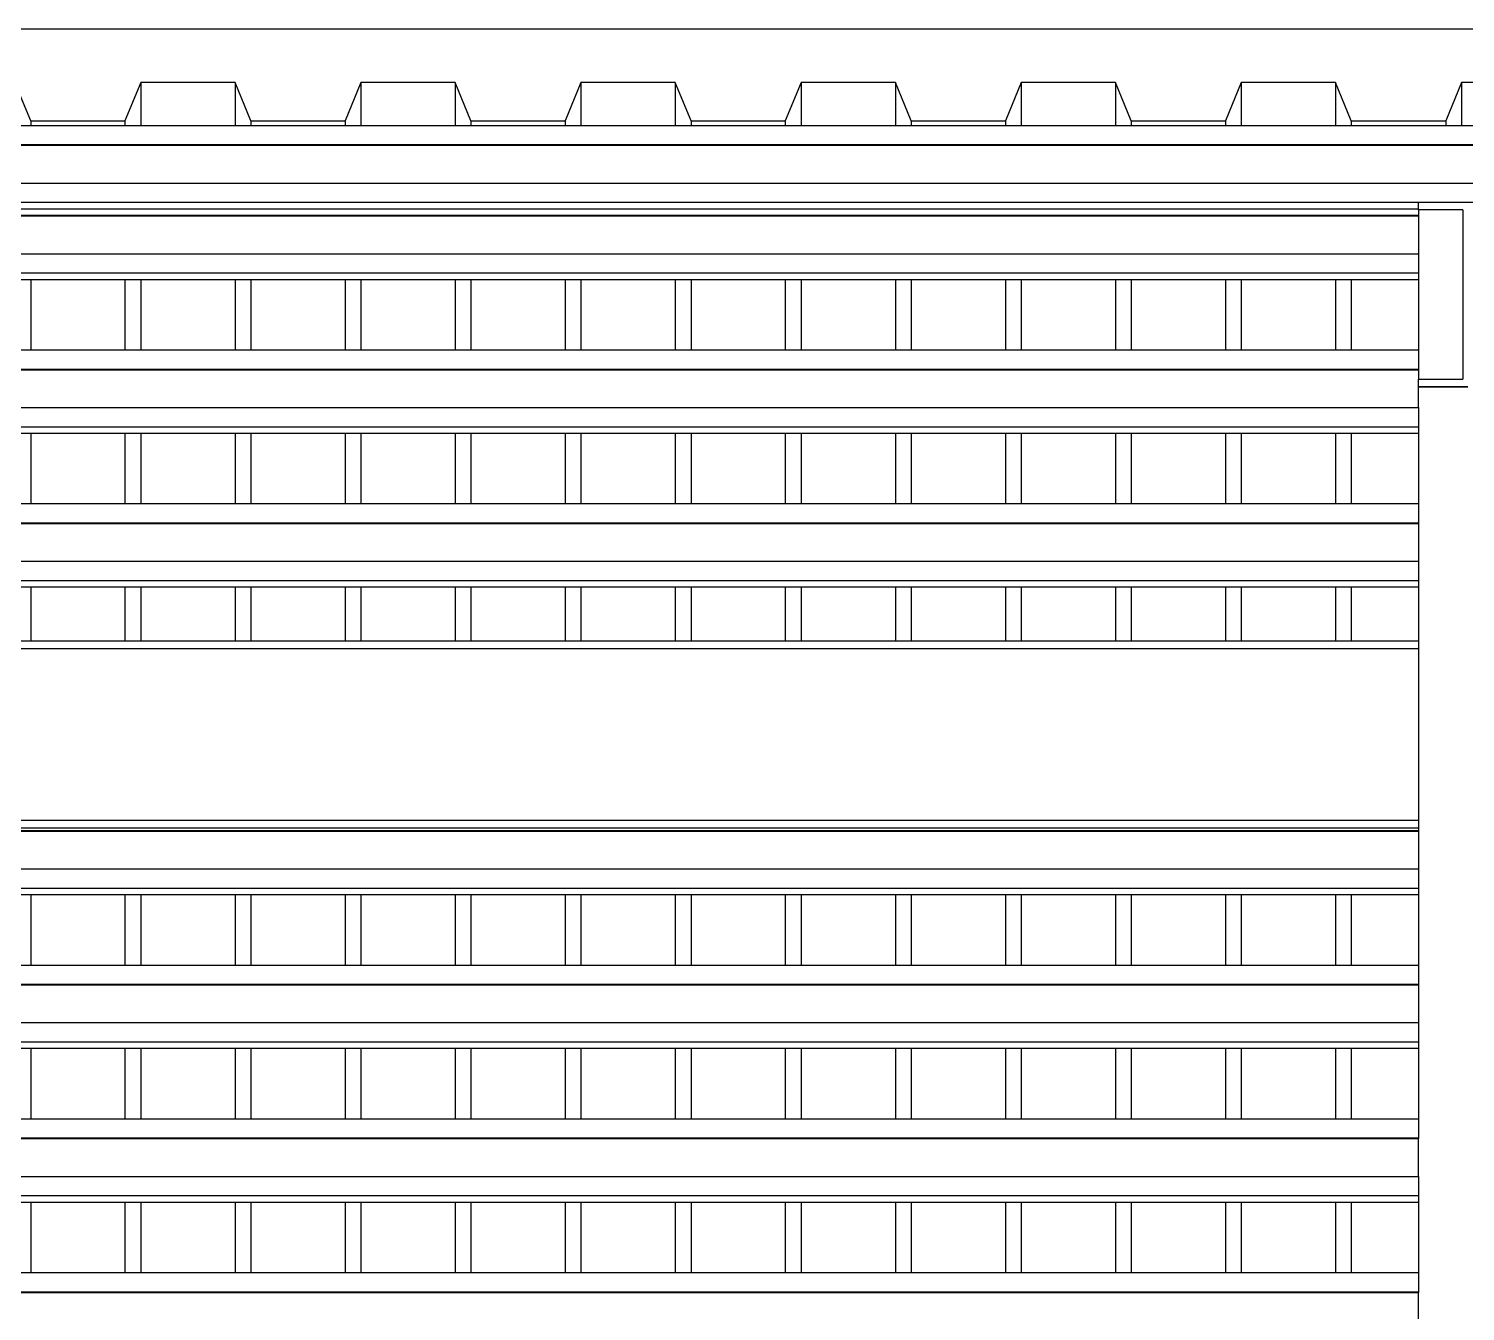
# Model space of a CAD drawing. Extents: x -60 to 60, y -13 to 16.
# Drawn here: x 11.913 to 13.756, y 11.019 to 12.664 of the extents above; entities that cross this region are included whole.
import ezdxf

# ---------------------------------------------------------------- set-up
doc = ezdxf.new("R2010")
doc.units = 0
doc.layers.get('0').update_dxf_attribs({"linetype": 'CONTINUOUS'})

msp = doc.modelspace()

# ---------------------------------------------------------------- linework, layer by layer
for p, q in [((11.3509, 12.6642), (14.4575, 12.6642)), ((11.9158, 12.5458), (11.8956, 12.5951)), ((12.057, 12.5951), (12.0368, 12.5458)), ((12.057, 12.5951), (12.057, 12.5402)), ((12.178, 12.5951), (12.057, 12.5951)), ((12.178, 12.5951), (12.178, 12.5402)), ((12.1982, 12.5458), (12.178, 12.5951)), ((12.3394, 12.5951), (12.3192, 12.5458)), ((12.3394, 12.5951), (12.3394, 12.5402)), ((12.4604, 12.5951), (12.3394, 12.5951)), ((12.4604, 12.5951), (12.4604, 12.5402)), ((12.4806, 12.5458), (12.4604, 12.5951)), ((12.6218, 12.5951), (12.6016, 12.5458)), ((12.6218, 12.5951), (12.6218, 12.5402)), ((12.7428, 12.5951), (12.6218, 12.5951)), ((12.7428, 12.5951), (12.7428, 12.5402)), ((12.763, 12.5458), (12.7428, 12.5951)), ((12.9042, 12.5951), (12.884, 12.5458)), ((12.9042, 12.5951), (12.9042, 12.5402)), ((13.0252, 12.5951), (12.9042, 12.5951)), ((13.0252, 12.5951), (13.0252, 12.5402)), ((13.0454, 12.5458), (13.0252, 12.5951)), ((13.1866, 12.5951), (13.1664, 12.5458)), ((13.1866, 12.5951), (13.1866, 12.5402)), ((13.3077, 12.5951), (13.1866, 12.5951)), ((13.3077, 12.5951), (13.3077, 12.5402)), ((13.3278, 12.5458), (13.3077, 12.5951)), ((13.469, 12.5951), (13.4489, 12.5458)), ((13.469, 12.5951), (13.469, 12.5402)), ((13.5901, 12.5951), (13.469, 12.5951)), ((13.5901, 12.5951), (13.5901, 12.5402)), ((13.6102, 12.5458), (13.5901, 12.5951)), ((13.7514, 12.5951), (13.7313, 12.5458)), ((13.7514, 12.5951), (13.7514, 12.5402)), ((13.8725, 12.5951), (13.7514, 12.5951)), ((11.8956, 12.5402), (11.9158, 12.5402)), ((11.9158, 12.5458), (11.9158, 12.5402)), ((11.9158, 12.5458), (12.0368, 12.5458)), ((11.9158, 12.5402), (12.0368, 12.5402)), ((12.0368, 12.5458), (12.0368, 12.5402)), ((12.0368, 12.5402), (12.057, 12.5402)), ((12.057, 12.5402), (12.178, 12.5402)), ((12.178, 12.5402), (12.1982, 12.5402)), ((12.1982, 12.5458), (12.1982, 12.5402)), ((12.1982, 12.5458), (12.3192, 12.5458)), ((12.1982, 12.5402), (12.3192, 12.5402)), ((12.3192, 12.5458), (12.3192, 12.5402)), ((12.3192, 12.5402), (12.3394, 12.5402)), ((12.3394, 12.5402), (12.4604, 12.5402)), ((12.4604, 12.5402), (12.4806, 12.5402)), ((12.4806, 12.5458), (12.4806, 12.5402)), ((12.4806, 12.5458), (12.6016, 12.5458)), ((12.4806, 12.5402), (12.6016, 12.5402)), ((12.6016, 12.5458), (12.6016, 12.5402)), ((12.6016, 12.5402), (12.6218, 12.5402)), ((12.6218, 12.5402), (12.7428, 12.5402)), ((12.7428, 12.5402), (12.763, 12.5402)), ((12.763, 12.5458), (12.763, 12.5402)), ((12.763, 12.5458), (12.884, 12.5458)), ((12.763, 12.5402), (12.884, 12.5402)), ((12.884, 12.5458), (12.884, 12.5402)), ((12.884, 12.5402), (12.9042, 12.5402)), ((12.9042, 12.5402), (13.0252, 12.5402)), ((13.0252, 12.5402), (13.0454, 12.5402)), ((13.0454, 12.5458), (13.0454, 12.5402)), ((13.0454, 12.5458), (13.1664, 12.5458)), ((13.0454, 12.5402), (13.1664, 12.5402)), ((13.1664, 12.5458), (13.1664, 12.5402)), ((13.1664, 12.5402), (13.1866, 12.5402)), ((13.1866, 12.5402), (13.3077, 12.5402)), ((13.3077, 12.5402), (13.3278, 12.5402)), ((13.3278, 12.5458), (13.3278, 12.5402)), ((13.3278, 12.5458), (13.4489, 12.5458)), ((13.3278, 12.5402), (13.4489, 12.5402)), ((13.4489, 12.5458), (13.4489, 12.5402)), ((13.4489, 12.5402), (13.469, 12.5402)), ((13.469, 12.5402), (13.5901, 12.5402)), ((13.5901, 12.5402), (13.6102, 12.5402)), ((13.6102, 12.5458), (13.6102, 12.5402)), ((13.6102, 12.5458), (13.7313, 12.5458)), ((13.6102, 12.5402), (13.7313, 12.5402)), ((13.7313, 12.5458), (13.7313, 12.5402)), ((13.7313, 12.5402), (13.7514, 12.5402)), ((13.7514, 12.5402), (13.8725, 12.5402)), ((2.5664, 12.5155), (20.5664, 12.5155)), ((2.5664, 12.5147), (20.5664, 12.5147)), ((2.5664, 12.4662), (20.5664, 12.4662)), ((10.0664, 12.4415), (13.6964, 12.4415)), ((13.6964, 12.4415), (13.8164, 12.4415)), ((13.6964, 12.4333), (13.6964, 12.4415)), ((10.0664, 12.4333), (13.6964, 12.4333)), ((10.0664, 12.4248), (13.6964, 12.4248)), ((10.0664, 12.424), (13.6964, 12.424)), ((13.6964, 12.4319), (13.6964, 12.4333)), ((13.7533, 12.4319), (13.6964, 12.4319)), ((13.6964, 12.4319), (13.6964, 12.4248)), ((13.6964, 12.4248), (13.6964, 12.424)), ((13.6964, 12.424), (13.6964, 12.3755)), ((13.7533, 12.4319), (13.7533, 12.2145)), ((10.0664, 12.3755), (13.6964, 12.3755)), ((13.6964, 12.3755), (13.6964, 12.3508)), ((10.0664, 12.3508), (13.6964, 12.3508)), ((13.6964, 12.3508), (13.6964, 12.3426)), ((11.8956, 12.3426), (11.9158, 12.3426)), ((11.9158, 12.3426), (11.9158, 12.2522)), ((11.9158, 12.3426), (12.0368, 12.3426)), ((12.0368, 12.3426), (12.0368, 12.2522)), ((12.0368, 12.3426), (12.057, 12.3426)), ((12.057, 12.3426), (12.057, 12.2522)), ((12.057, 12.3426), (12.178, 12.3426)), ((12.178, 12.3426), (12.178, 12.2522)), ((12.178, 12.3426), (12.1982, 12.3426)), ((12.1982, 12.3426), (12.1982, 12.2522)), ((12.1982, 12.3426), (12.3192, 12.3426)), ((12.3192, 12.3426), (12.3192, 12.2522)), ((12.3192, 12.3426), (12.3394, 12.3426)), ((12.3394, 12.3426), (12.3394, 12.2522)), ((12.3394, 12.3426), (12.4604, 12.3426)), ((12.4604, 12.3426), (12.4604, 12.2522)), ((12.4604, 12.3426), (12.4806, 12.3426)), ((12.4806, 12.3426), (12.4806, 12.2522)), ((12.4806, 12.3426), (12.6016, 12.3426)), ((12.6016, 12.3426), (12.6016, 12.2522)), ((12.6016, 12.3426), (12.6218, 12.3426)), ((12.6218, 12.3426), (12.6218, 12.2522)), ((12.6218, 12.3426), (12.7428, 12.3426)), ((12.7428, 12.3426), (12.7428, 12.2522)), ((12.7428, 12.3426), (12.763, 12.3426)), ((12.763, 12.3426), (12.763, 12.2522)), ((12.763, 12.3426), (12.884, 12.3426)), ((12.884, 12.3426), (12.884, 12.2522)), ((12.884, 12.3426), (12.9042, 12.3426)), ((12.9042, 12.3426), (12.9042, 12.2522)), ((12.9042, 12.3426), (13.0252, 12.3426)), ((13.0252, 12.3426), (13.0252, 12.2522)), ((13.0252, 12.3426), (13.0454, 12.3426)), ((13.0454, 12.3426), (13.0454, 12.2522)), ((13.0454, 12.3426), (13.1664, 12.3426)), ((13.1664, 12.3426), (13.1664, 12.2522)), ((13.1664, 12.3426), (13.1866, 12.3426)), ((13.1866, 12.3426), (13.1866, 12.2522)), ((13.1866, 12.3426), (13.3077, 12.3426)), ((13.3077, 12.3426), (13.3077, 12.2522)), ((13.3077, 12.3426), (13.3278, 12.3426)), ((13.3278, 12.3426), (13.3278, 12.2522)), ((13.3278, 12.3426), (13.4489, 12.3426)), ((13.4489, 12.3426), (13.4489, 12.2522)), ((13.4489, 12.3426), (13.469, 12.3426)), ((13.469, 12.3426), (13.469, 12.2522)), ((13.469, 12.3426), (13.5901, 12.3426)), ((13.5901, 12.3426), (13.5901, 12.2522)), ((13.5901, 12.3426), (13.6102, 12.3426)), ((13.6102, 12.3426), (13.6102, 12.2522)), ((13.6102, 12.3426), (13.6964, 12.3426)), ((13.6964, 12.3426), (13.6964, 12.2522)), ((11.8956, 12.2522), (11.9158, 12.2522)), ((11.9158, 12.2522), (12.0368, 12.2522)), ((12.0368, 12.2522), (12.057, 12.2522)), ((12.057, 12.2522), (12.178, 12.2522)), ((12.178, 12.2522), (12.1982, 12.2522)), ((12.1982, 12.2522), (12.3192, 12.2522)), ((12.3192, 12.2522), (12.3394, 12.2522)), ((12.3394, 12.2522), (12.4604, 12.2522)), ((12.4604, 12.2522), (12.4806, 12.2522)), ((12.4806, 12.2522), (12.6016, 12.2522)), ((12.6016, 12.2522), (12.6218, 12.2522)), ((12.6218, 12.2522), (12.7428, 12.2522)), ((12.7428, 12.2522), (12.763, 12.2522)), ((12.763, 12.2522), (12.884, 12.2522)), ((12.884, 12.2522), (12.9042, 12.2522)), ((12.9042, 12.2522), (13.0252, 12.2522)), ((13.0252, 12.2522), (13.0454, 12.2522)), ((13.0454, 12.2522), (13.1664, 12.2522)), ((13.1664, 12.2522), (13.1866, 12.2522)), ((13.1866, 12.2522), (13.3077, 12.2522)), ((13.3077, 12.2522), (13.3278, 12.2522)), ((13.3278, 12.2522), (13.4489, 12.2522)), ((13.4489, 12.2522), (13.469, 12.2522)), ((13.469, 12.2522), (13.5901, 12.2522)), ((13.5901, 12.2522), (13.6102, 12.2522)), ((13.6102, 12.2522), (13.6964, 12.2522)), ((13.6964, 12.2522), (13.6964, 12.2275)), ((10.0664, 12.2275), (13.6964, 12.2275)), ((10.0664, 12.2267), (13.6964, 12.2267)), ((13.6964, 12.2275), (13.6964, 12.2267)), ((13.6964, 12.2267), (13.6964, 12.2145)), ((13.6964, 12.2048), (13.6964, 12.2145)), ((13.6964, 12.2145), (13.7533, 12.2145)), ((13.7533, 12.2048), (13.6964, 12.2048)), ((13.6964, 12.2048), (13.6964, 12.2045)), ((13.7533, 12.2045), (13.6964, 12.2045)), ((13.6964, 12.1782), (13.6964, 12.2045)), ((13.7533, 12.2048), (13.7533, 12.2045)), ((13.7595, 12.2048), (13.7533, 12.2048)), ((13.7595, 12.2045), (13.7533, 12.2045)), ((10.0664, 12.1782), (13.6964, 12.1782)), ((13.6964, 12.1782), (13.6964, 12.1535)), ((10.0664, 12.1535), (13.6964, 12.1535)), ((13.6964, 12.1535), (13.6964, 12.1453)), ((11.8956, 12.1453), (11.9158, 12.1453)), ((11.9158, 12.1453), (11.9158, 12.0549)), ((11.9158, 12.1453), (12.0368, 12.1453)), ((12.0368, 12.1453), (12.0368, 12.0549)), ((12.0368, 12.1453), (12.057, 12.1453)), ((12.057, 12.1453), (12.057, 12.0549)), ((12.057, 12.1453), (12.178, 12.1453)), ((12.178, 12.1453), (12.178, 12.0549)), ((12.178, 12.1453), (12.1982, 12.1453)), ((12.1982, 12.1453), (12.1982, 12.0549)), ((12.1982, 12.1453), (12.3192, 12.1453)), ((12.3192, 12.1453), (12.3192, 12.0549)), ((12.3192, 12.1453), (12.3394, 12.1453)), ((12.3394, 12.1453), (12.3394, 12.0549)), ((12.3394, 12.1453), (12.4604, 12.1453)), ((12.4604, 12.1453), (12.4604, 12.0549)), ((12.4604, 12.1453), (12.4806, 12.1453)), ((12.4806, 12.1453), (12.4806, 12.0549)), ((12.4806, 12.1453), (12.6016, 12.1453)), ((12.6016, 12.1453), (12.6016, 12.0549)), ((12.6016, 12.1453), (12.6218, 12.1453)), ((12.6218, 12.1453), (12.6218, 12.0549)), ((12.6218, 12.1453), (12.7428, 12.1453)), ((12.7428, 12.1453), (12.7428, 12.0549)), ((12.7428, 12.1453), (12.763, 12.1453)), ((12.763, 12.1453), (12.763, 12.0549)), ((12.763, 12.1453), (12.884, 12.1453)), ((12.884, 12.1453), (12.884, 12.0549)), ((12.884, 12.1453), (12.9042, 12.1453)), ((12.9042, 12.1453), (12.9042, 12.0549)), ((12.9042, 12.1453), (13.0252, 12.1453)), ((13.0252, 12.1453), (13.0252, 12.0549)), ((13.0252, 12.1453), (13.0454, 12.1453)), ((13.0454, 12.1453), (13.0454, 12.0549)), ((13.0454, 12.1453), (13.1664, 12.1453)), ((13.1664, 12.1453), (13.1664, 12.0549)), ((13.1664, 12.1453), (13.1866, 12.1453)), ((13.1866, 12.1453), (13.1866, 12.0549)), ((13.1866, 12.1453), (13.3077, 12.1453)), ((13.3077, 12.1453), (13.3077, 12.0549)), ((13.3077, 12.1453), (13.3278, 12.1453)), ((13.3278, 12.1453), (13.3278, 12.0549)), ((13.3278, 12.1453), (13.4489, 12.1453)), ((13.4489, 12.1453), (13.4489, 12.0549)), ((13.4489, 12.1453), (13.469, 12.1453)), ((13.469, 12.1453), (13.469, 12.0549)), ((13.469, 12.1453), (13.5901, 12.1453)), ((13.5901, 12.1453), (13.5901, 12.0549)), ((13.5901, 12.1453), (13.6102, 12.1453)), ((13.6102, 12.1453), (13.6102, 12.0549)), ((13.6102, 12.1453), (13.6964, 12.1453)), ((13.6964, 12.1453), (13.6964, 12.0549)), ((11.8956, 12.0549), (11.9158, 12.0549)), ((11.9158, 12.0549), (12.0368, 12.0549)), ((12.0368, 12.0549), (12.057, 12.0549)), ((12.057, 12.0549), (12.178, 12.0549)), ((12.178, 12.0549), (12.1982, 12.0549)), ((12.1982, 12.0549), (12.3192, 12.0549)), ((12.3192, 12.0549), (12.3394, 12.0549)), ((12.3394, 12.0549), (12.4604, 12.0549)), ((12.4604, 12.0549), (12.4806, 12.0549)), ((12.4806, 12.0549), (12.6016, 12.0549)), ((12.6016, 12.0549), (12.6218, 12.0549)), ((12.6218, 12.0549), (12.7428, 12.0549)), ((12.7428, 12.0549), (12.763, 12.0549)), ((12.763, 12.0549), (12.884, 12.0549)), ((12.884, 12.0549), (12.9042, 12.0549)), ((12.9042, 12.0549), (13.0252, 12.0549)), ((13.0252, 12.0549), (13.0454, 12.0549)), ((13.0454, 12.0549), (13.1664, 12.0549)), ((13.1664, 12.0549), (13.1866, 12.0549)), ((13.1866, 12.0549), (13.3077, 12.0549)), ((13.3077, 12.0549), (13.3278, 12.0549)), ((13.3278, 12.0549), (13.4489, 12.0549)), ((13.4489, 12.0549), (13.469, 12.0549)), ((13.469, 12.0549), (13.5901, 12.0549)), ((13.5901, 12.0549), (13.6102, 12.0549)), ((13.6102, 12.0549), (13.6964, 12.0549)), ((13.6964, 12.0549), (13.6964, 12.0302)), ((10.0664, 12.0302), (13.6964, 12.0302)), ((10.0664, 12.0294), (13.6964, 12.0294)), ((13.6964, 12.0302), (13.6964, 12.0294)), ((13.6964, 12.0294), (13.6964, 11.9809)), ((10.0664, 11.9809), (13.6964, 11.9809)), ((13.6964, 11.9809), (13.6964, 11.9562)), ((10.0664, 11.9562), (13.6964, 11.9562)), ((11.8956, 11.948), (11.9158, 11.948)), ((11.9158, 11.948), (11.9158, 11.8784)), ((11.9158, 11.948), (12.0368, 11.948)), ((12.0368, 11.948), (12.0368, 11.8784)), ((12.0368, 11.948), (12.057, 11.948)), ((12.057, 11.948), (12.057, 11.8784)), ((12.057, 11.948), (12.178, 11.948)), ((12.178, 11.948), (12.178, 11.8784)), ((12.178, 11.948), (12.1982, 11.948)), ((12.1982, 11.948), (12.1982, 11.8784)), ((12.1982, 11.948), (12.3192, 11.948)), ((12.3192, 11.948), (12.3192, 11.8784)), ((12.3192, 11.948), (12.3394, 11.948)), ((12.3394, 11.948), (12.3394, 11.8784)), ((12.3394, 11.948), (12.4604, 11.948)), ((12.4604, 11.948), (12.4604, 11.8784)), ((12.4604, 11.948), (12.4806, 11.948)), ((12.4806, 11.948), (12.4806, 11.8784)), ((12.4806, 11.948), (12.6016, 11.948)), ((12.6016, 11.948), (12.6016, 11.8784)), ((12.6016, 11.948), (12.6218, 11.948)), ((12.6218, 11.948), (12.6218, 11.8784)), ((12.6218, 11.948), (12.7428, 11.948)), ((12.7428, 11.948), (12.7428, 11.8784)), ((12.7428, 11.948), (12.763, 11.948)), ((12.763, 11.948), (12.763, 11.8784)), ((12.763, 11.948), (12.884, 11.948)), ((12.884, 11.948), (12.884, 11.8784)), ((12.884, 11.948), (12.9042, 11.948)), ((12.9042, 11.948), (12.9042, 11.8784)), ((12.9042, 11.948), (13.0252, 11.948)), ((13.0252, 11.948), (13.0252, 11.8784)), ((13.0252, 11.948), (13.0454, 11.948)), ((13.0454, 11.948), (13.0454, 11.8784)), ((13.0454, 11.948), (13.1664, 11.948)), ((13.1664, 11.948), (13.1664, 11.8784)), ((13.1664, 11.948), (13.1866, 11.948)), ((13.1866, 11.948), (13.1866, 11.8784)), ((13.1866, 11.948), (13.3077, 11.948)), ((13.3077, 11.948), (13.3077, 11.8784)), ((13.3077, 11.948), (13.3278, 11.948)), ((13.3278, 11.948), (13.3278, 11.8784)), ((13.3278, 11.948), (13.4489, 11.948)), ((13.4489, 11.948), (13.4489, 11.8784)), ((13.4489, 11.948), (13.469, 11.948)), ((13.469, 11.948), (13.469, 11.8784)), ((13.469, 11.948), (13.5901, 11.948)), ((13.5901, 11.948), (13.5901, 11.8784)), ((13.5901, 11.948), (13.6102, 11.948)), ((13.6102, 11.948), (13.6102, 11.8784)), ((13.6102, 11.948), (13.6964, 11.948)), ((13.6964, 11.9562), (13.6964, 11.948)), ((13.6964, 11.948), (13.6964, 11.8784)), ((11.9158, 11.8784), (11.8956, 11.8784)), ((12.0368, 11.8784), (11.9158, 11.8784)), ((12.057, 11.8784), (12.0368, 11.8784)), ((12.178, 11.8784), (12.057, 11.8784)), ((12.1982, 11.8784), (12.178, 11.8784)), ((12.3192, 11.8784), (12.1982, 11.8784)), ((12.3394, 11.8784), (12.3192, 11.8784)), ((12.4604, 11.8784), (12.3394, 11.8784)), ((12.4806, 11.8784), (12.4604, 11.8784)), ((12.6016, 11.8784), (12.4806, 11.8784)), ((12.6218, 11.8784), (12.6016, 11.8784)), ((12.7428, 11.8784), (12.6218, 11.8784)), ((12.763, 11.8784), (12.7428, 11.8784)), ((12.884, 11.8784), (12.763, 11.8784)), ((12.9042, 11.8784), (12.884, 11.8784)), ((13.0252, 11.8784), (12.9042, 11.8784)), ((13.0454, 11.8784), (13.0252, 11.8784)), ((13.1664, 11.8784), (13.0454, 11.8784)), ((13.1866, 11.8784), (13.1664, 11.8784)), ((13.3077, 11.8784), (13.1866, 11.8784)), ((13.3278, 11.8784), (13.3077, 11.8784)), ((13.4489, 11.8784), (13.3278, 11.8784)), ((13.469, 11.8784), (13.4489, 11.8784)), ((13.5901, 11.8784), (13.469, 11.8784)), ((13.6102, 11.8784), (13.5901, 11.8784)), ((13.6964, 11.8784), (13.6102, 11.8784)), ((13.6964, 11.8784), (13.6964, 11.8686)), ((13.6964, 11.8686), (10.0664, 11.8686)), ((13.6964, 11.8686), (13.6964, 11.6482)), ((13.6964, 11.6482), (10.0664, 11.6482)), ((13.6964, 11.6384), (10.0664, 11.6384)), ((10.0664, 11.6357), (13.6964, 11.6357)), ((10.0664, 11.6348), (13.6964, 11.6348)), ((13.6964, 11.6482), (13.6964, 11.6384)), ((13.6964, 11.6384), (13.6964, 11.6357)), ((13.6964, 11.6357), (13.6964, 11.6348)), ((13.6964, 11.6348), (13.6964, 11.5863)), ((10.0664, 11.5863), (13.6964, 11.5863)), ((13.6964, 11.5863), (13.6964, 11.5617)), ((10.0664, 11.5617), (13.6964, 11.5617)), ((13.6964, 11.5617), (13.6964, 11.5535)), ((11.8956, 11.5535), (11.9158, 11.5535)), ((11.9158, 11.5535), (11.9158, 11.463)), ((11.9158, 11.5535), (12.0368, 11.5535)), ((12.0368, 11.5535), (12.0368, 11.463)), ((12.0368, 11.5535), (12.057, 11.5535)), ((12.057, 11.5535), (12.057, 11.463)), ((12.057, 11.5535), (12.178, 11.5535)), ((12.178, 11.5535), (12.178, 11.463)), ((12.178, 11.5535), (12.1982, 11.5535)), ((12.1982, 11.5535), (12.1982, 11.463)), ((12.1982, 11.5535), (12.3192, 11.5535)), ((12.3192, 11.5535), (12.3192, 11.463)), ((12.3192, 11.5535), (12.3394, 11.5535)), ((12.3394, 11.5535), (12.3394, 11.463)), ((12.3394, 11.5535), (12.4604, 11.5535)), ((12.4604, 11.5535), (12.4604, 11.463)), ((12.4604, 11.5535), (12.4806, 11.5535)), ((12.4806, 11.5535), (12.4806, 11.463)), ((12.4806, 11.5535), (12.6016, 11.5535)), ((12.6016, 11.5535), (12.6016, 11.463)), ((12.6016, 11.5535), (12.6218, 11.5535)), ((12.6218, 11.5535), (12.6218, 11.463)), ((12.6218, 11.5535), (12.7428, 11.5535)), ((12.7428, 11.5535), (12.7428, 11.463)), ((12.7428, 11.5535), (12.763, 11.5535)), ((12.763, 11.5535), (12.763, 11.463)), ((12.763, 11.5535), (12.884, 11.5535)), ((12.884, 11.5535), (12.884, 11.463)), ((12.884, 11.5535), (12.9042, 11.5535)), ((12.9042, 11.5535), (12.9042, 11.463)), ((12.9042, 11.5535), (13.0252, 11.5535)), ((13.0252, 11.5535), (13.0252, 11.463)), ((13.0252, 11.5535), (13.0454, 11.5535)), ((13.0454, 11.5535), (13.0454, 11.463)), ((13.0454, 11.5535), (13.1664, 11.5535)), ((13.1664, 11.5535), (13.1664, 11.463)), ((13.1664, 11.5535), (13.1866, 11.5535)), ((13.1866, 11.5535), (13.1866, 11.463)), ((13.1866, 11.5535), (13.3077, 11.5535)), ((13.3077, 11.5535), (13.3077, 11.463)), ((13.3077, 11.5535), (13.3278, 11.5535)), ((13.3278, 11.5535), (13.3278, 11.463)), ((13.3278, 11.5535), (13.4489, 11.5535)), ((13.4489, 11.5535), (13.4489, 11.463)), ((13.4489, 11.5535), (13.469, 11.5535)), ((13.469, 11.5535), (13.469, 11.463)), ((13.469, 11.5535), (13.5901, 11.5535)), ((13.5901, 11.5535), (13.5901, 11.463)), ((13.5901, 11.5535), (13.6102, 11.5535)), ((13.6102, 11.5535), (13.6102, 11.463)), ((13.6102, 11.5535), (13.6964, 11.5535)), ((13.6964, 11.5535), (13.6964, 11.463)), ((11.8956, 11.463), (11.9158, 11.463)), ((11.9158, 11.463), (12.0368, 11.463)), ((12.0368, 11.463), (12.057, 11.463)), ((12.057, 11.463), (12.178, 11.463)), ((12.178, 11.463), (12.1982, 11.463)), ((12.1982, 11.463), (12.3192, 11.463)), ((12.3192, 11.463), (12.3394, 11.463)), ((12.3394, 11.463), (12.4604, 11.463)), ((12.4604, 11.463), (12.4806, 11.463)), ((12.4806, 11.463), (12.6016, 11.463)), ((12.6016, 11.463), (12.6218, 11.463)), ((12.6218, 11.463), (12.7428, 11.463)), ((12.7428, 11.463), (12.763, 11.463)), ((12.763, 11.463), (12.884, 11.463)), ((12.884, 11.463), (12.9042, 11.463)), ((12.9042, 11.463), (13.0252, 11.463)), ((13.0252, 11.463), (13.0454, 11.463)), ((13.0454, 11.463), (13.1664, 11.463)), ((13.1664, 11.463), (13.1866, 11.463)), ((13.1866, 11.463), (13.3077, 11.463)), ((13.3077, 11.463), (13.3278, 11.463)), ((13.3278, 11.463), (13.4489, 11.463)), ((13.4489, 11.463), (13.469, 11.463)), ((13.469, 11.463), (13.5901, 11.463)), ((13.5901, 11.463), (13.6102, 11.463)), ((13.6102, 11.463), (13.6964, 11.463)), ((13.6964, 11.463), (13.6964, 11.4384)), ((10.0664, 11.4384), (13.6964, 11.4384)), ((10.0664, 11.4376), (13.6964, 11.4376)), ((13.6964, 11.4384), (13.6964, 11.4376)), ((13.6964, 11.4376), (13.6964, 11.3891)), ((10.0664, 11.3891), (13.6964, 11.3891)), ((13.6964, 11.3891), (13.6964, 11.3644)), ((10.0664, 11.3644), (13.6964, 11.3644)), ((11.8956, 11.3562), (11.9158, 11.3562)), ((11.9158, 11.3562), (11.9158, 11.2658)), ((11.9158, 11.3562), (12.0368, 11.3562)), ((12.0368, 11.3562), (12.0368, 11.2658)), ((12.0368, 11.3562), (12.057, 11.3562)), ((12.057, 11.3562), (12.057, 11.2658)), ((12.057, 11.3562), (12.178, 11.3562)), ((12.178, 11.3562), (12.178, 11.2658)), ((12.178, 11.3562), (12.1982, 11.3562)), ((12.1982, 11.3562), (12.1982, 11.2658)), ((12.1982, 11.3562), (12.3192, 11.3562)), ((12.3192, 11.3562), (12.3192, 11.2658)), ((12.3192, 11.3562), (12.3394, 11.3562)), ((12.3394, 11.3562), (12.3394, 11.2658)), ((12.3394, 11.3562), (12.4604, 11.3562)), ((12.4604, 11.3562), (12.4604, 11.2658)), ((12.4604, 11.3562), (12.4806, 11.3562)), ((12.4806, 11.3562), (12.4806, 11.2658)), ((12.4806, 11.3562), (12.6016, 11.3562)), ((12.6016, 11.3562), (12.6016, 11.2658)), ((12.6016, 11.3562), (12.6218, 11.3562)), ((12.6218, 11.3562), (12.6218, 11.2658)), ((12.6218, 11.3562), (12.7428, 11.3562)), ((12.7428, 11.3562), (12.7428, 11.2658)), ((12.7428, 11.3562), (12.763, 11.3562)), ((12.763, 11.3562), (12.763, 11.2658)), ((12.763, 11.3562), (12.884, 11.3562)), ((12.884, 11.3562), (12.884, 11.2658)), ((12.884, 11.3562), (12.9042, 11.3562)), ((12.9042, 11.3562), (12.9042, 11.2658)), ((12.9042, 11.3562), (13.0252, 11.3562)), ((13.0252, 11.3562), (13.0252, 11.2658)), ((13.0252, 11.3562), (13.0454, 11.3562)), ((13.0454, 11.3562), (13.0454, 11.2658)), ((13.0454, 11.3562), (13.1664, 11.3562)), ((13.1664, 11.3562), (13.1664, 11.2658)), ((13.1664, 11.3562), (13.1866, 11.3562)), ((13.1866, 11.3562), (13.1866, 11.2658)), ((13.1866, 11.3562), (13.3077, 11.3562)), ((13.3077, 11.3562), (13.3077, 11.2658)), ((13.3077, 11.3562), (13.3278, 11.3562)), ((13.3278, 11.3562), (13.3278, 11.2658)), ((13.3278, 11.3562), (13.4489, 11.3562)), ((13.4489, 11.3562), (13.4489, 11.2658)), ((13.4489, 11.3562), (13.469, 11.3562)), ((13.469, 11.3562), (13.469, 11.2658)), ((13.469, 11.3562), (13.5901, 11.3562)), ((13.5901, 11.3562), (13.5901, 11.2658)), ((13.5901, 11.3562), (13.6102, 11.3562)), ((13.6102, 11.3562), (13.6102, 11.2658)), ((13.6102, 11.3562), (13.6964, 11.3562)), ((13.6964, 11.3644), (13.6964, 11.3562)), ((13.6964, 11.3562), (13.6964, 11.2658)), ((11.8956, 11.2658), (11.9158, 11.2658)), ((11.9158, 11.2658), (12.0368, 11.2658)), ((12.0368, 11.2658), (12.057, 11.2658)), ((12.057, 11.2658), (12.178, 11.2658)), ((12.178, 11.2658), (12.1982, 11.2658)), ((12.1982, 11.2658), (12.3192, 11.2658)), ((12.3192, 11.2658), (12.3394, 11.2658)), ((12.3394, 11.2658), (12.4604, 11.2658)), ((12.4604, 11.2658), (12.4806, 11.2658)), ((12.4806, 11.2658), (12.6016, 11.2658)), ((12.6016, 11.2658), (12.6218, 11.2658)), ((12.6218, 11.2658), (12.7428, 11.2658)), ((12.7428, 11.2658), (12.763, 11.2658)), ((12.763, 11.2658), (12.884, 11.2658)), ((12.884, 11.2658), (12.9042, 11.2658)), ((12.9042, 11.2658), (13.0252, 11.2658)), ((13.0252, 11.2658), (13.0454, 11.2658)), ((13.0454, 11.2658), (13.1664, 11.2658)), ((13.1664, 11.2658), (13.1866, 11.2658)), ((13.1866, 11.2658), (13.3077, 11.2658)), ((13.3077, 11.2658), (13.3278, 11.2658)), ((13.3278, 11.2658), (13.4489, 11.2658)), ((13.4489, 11.2658), (13.469, 11.2658)), ((13.469, 11.2658), (13.5901, 11.2658)), ((13.5901, 11.2658), (13.6102, 11.2658)), ((13.6102, 11.2658), (13.6964, 11.2658)), ((13.6964, 11.2658), (13.6964, 11.2411)), ((10.0664, 11.2411), (13.6964, 11.2411)), ((10.0664, 11.2403), (13.6964, 11.2403)), ((13.6964, 11.2411), (13.6964, 11.2403)), ((13.6964, 11.1918), (13.6964, 11.2403)), ((10.0664, 11.1918), (13.6964, 11.1918)), ((13.6964, 11.1918), (13.6964, 11.1671)), ((10.0664, 11.1671), (13.6964, 11.1671)), ((11.8956, 11.1589), (11.9158, 11.1589)), ((11.9158, 11.1589), (11.9158, 11.0685)), ((11.9158, 11.1589), (12.0368, 11.1589)), ((12.0368, 11.1589), (12.0368, 11.0685)), ((12.0368, 11.1589), (12.057, 11.1589)), ((12.057, 11.1589), (12.057, 11.0685)), ((12.057, 11.1589), (12.178, 11.1589)), ((12.178, 11.1589), (12.178, 11.0685)), ((12.178, 11.1589), (12.1982, 11.1589)), ((12.1982, 11.1589), (12.1982, 11.0685)), ((12.1982, 11.1589), (12.3192, 11.1589)), ((12.3192, 11.1589), (12.3192, 11.0685)), ((12.3192, 11.1589), (12.3394, 11.1589)), ((12.3394, 11.1589), (12.3394, 11.0685)), ((12.3394, 11.1589), (12.4604, 11.1589)), ((12.4604, 11.1589), (12.4604, 11.0685)), ((12.4604, 11.1589), (12.4806, 11.1589)), ((12.4806, 11.1589), (12.4806, 11.0685)), ((12.4806, 11.1589), (12.6016, 11.1589)), ((12.6016, 11.1589), (12.6016, 11.0685)), ((12.6016, 11.1589), (12.6218, 11.1589)), ((12.6218, 11.1589), (12.6218, 11.0685)), ((12.6218, 11.1589), (12.7428, 11.1589)), ((12.7428, 11.1589), (12.7428, 11.0685)), ((12.7428, 11.1589), (12.763, 11.1589)), ((12.763, 11.1589), (12.763, 11.0685)), ((12.763, 11.1589), (12.884, 11.1589)), ((12.884, 11.1589), (12.884, 11.0685)), ((12.884, 11.1589), (12.9042, 11.1589)), ((12.9042, 11.1589), (12.9042, 11.0685)), ((12.9042, 11.1589), (13.0252, 11.1589)), ((13.0252, 11.1589), (13.0252, 11.0685)), ((13.0252, 11.1589), (13.0454, 11.1589)), ((13.0454, 11.1589), (13.0454, 11.0685)), ((13.0454, 11.1589), (13.1664, 11.1589)), ((13.1664, 11.1589), (13.1664, 11.0685)), ((13.1664, 11.1589), (13.1866, 11.1589)), ((13.1866, 11.1589), (13.1866, 11.0685)), ((13.1866, 11.1589), (13.3077, 11.1589)), ((13.3077, 11.1589), (13.3077, 11.0685)), ((13.3077, 11.1589), (13.3278, 11.1589)), ((13.3278, 11.1589), (13.3278, 11.0685)), ((13.3278, 11.1589), (13.4489, 11.1589)), ((13.4489, 11.1589), (13.4489, 11.0685)), ((13.4489, 11.1589), (13.469, 11.1589)), ((13.469, 11.1589), (13.469, 11.0685)), ((13.469, 11.1589), (13.5901, 11.1589)), ((13.5901, 11.1589), (13.5901, 11.0685)), ((13.5901, 11.1589), (13.6102, 11.1589)), ((13.6102, 11.1589), (13.6102, 11.0685)), ((13.6102, 11.1589), (13.6964, 11.1589)), ((13.6964, 11.1671), (13.6964, 11.1589)), ((13.6964, 11.1589), (13.6964, 11.0685)), ((11.8956, 11.0685), (11.9158, 11.0685)), ((11.9158, 11.0685), (12.0368, 11.0685)), ((12.0368, 11.0685), (12.057, 11.0685)), ((12.057, 11.0685), (12.178, 11.0685)), ((12.178, 11.0685), (12.1982, 11.0685)), ((12.1982, 11.0685), (12.3192, 11.0685)), ((12.3192, 11.0685), (12.3394, 11.0685)), ((12.3394, 11.0685), (12.4604, 11.0685)), ((12.4604, 11.0685), (12.4806, 11.0685)), ((12.4806, 11.0685), (12.6016, 11.0685)), ((12.6016, 11.0685), (12.6218, 11.0685)), ((12.6218, 11.0685), (12.7428, 11.0685)), ((12.7428, 11.0685), (12.763, 11.0685)), ((12.763, 11.0685), (12.884, 11.0685)), ((12.884, 11.0685), (12.9042, 11.0685)), ((12.9042, 11.0685), (13.0252, 11.0685)), ((13.0252, 11.0685), (13.0454, 11.0685)), ((13.0454, 11.0685), (13.1664, 11.0685)), ((13.1664, 11.0685), (13.1866, 11.0685)), ((13.1866, 11.0685), (13.3077, 11.0685)), ((13.3077, 11.0685), (13.3278, 11.0685)), ((13.3278, 11.0685), (13.4489, 11.0685)), ((13.4489, 11.0685), (13.469, 11.0685)), ((13.469, 11.0685), (13.5901, 11.0685)), ((13.5901, 11.0685), (13.6102, 11.0685)), ((13.6102, 11.0685), (13.6964, 11.0685)), ((13.6964, 11.0685), (13.6964, 11.0438)), ((10.0664, 11.0438), (13.6964, 11.0438)), ((10.0664, 11.043), (13.6964, 11.043)), ((13.6964, 11.0438), (13.6964, 11.043)), ((13.6964, 10.9945), (13.6964, 11.043))]:
    msp.add_line(p, q)

doc.saveas('drawing.dxf')
